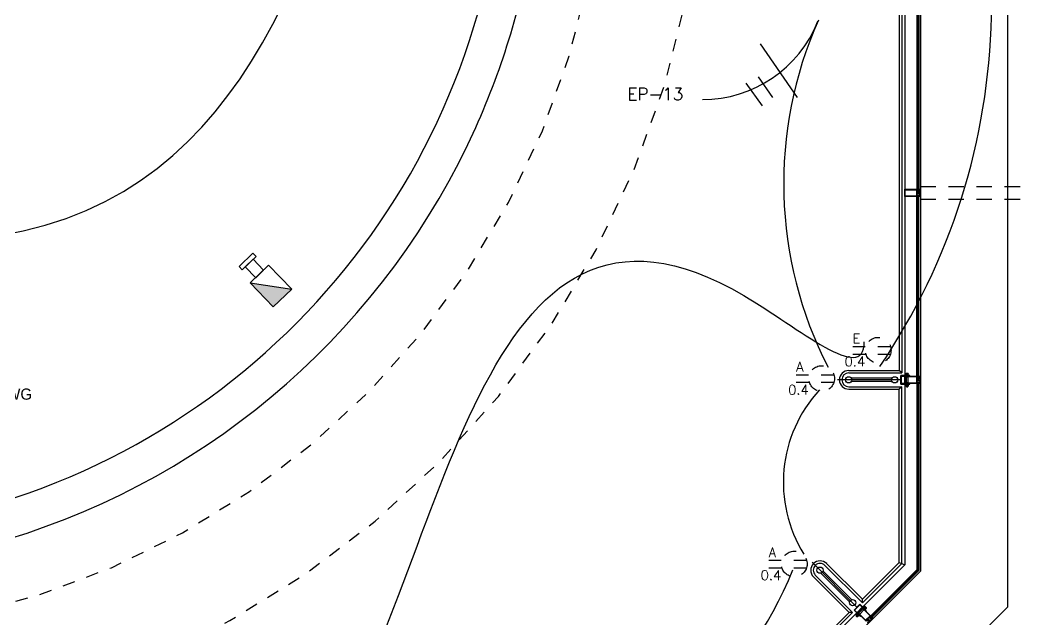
# Model space of a CAD drawing. Extents: x 622.2 to 679, y 643.6 to 685.6.
# Drawn here: x 641.46 to 649.55, y 657.49 to 662.3 of the extents above; entities that cross this region are included whole.
import ezdxf

# ---------------------------------------------------------------- set-up
doc = ezdxf.new("R2010")
doc.units = 0
doc.header["$LTSCALE"] = 0.5
doc.header["$MEASUREMENT"] = 0
doc.linetypes.add('HIDDEN', pattern=[0.375, 0.25, -0.125])
doc.linetypes.add('HIDDEN2', pattern=[0.1875, 0.125, -0.0625])
for name, color, linetype in [('ALUMBRADO', 6, 'CONTINUOUS'), ('paredes', 1, 'CONTINUOUS'), ('pisoplanta', 1, 'CONTINUOUS'), ('PROYECCIONES', 6, 'HIDDEN'), ('texturas', 6, 'CONTINUOUS'), ('TOMAS', 4, 'HIDDEN2'), ('UNIFILAR', 1, 'CONTINUOUS'), ('ventanas', 1, 'CONTINUOUS'), ('vidrio', 6, 'CONTINUOUS')]:
    doc.layers.add(name, color=color, linetype=linetype)
doc.styles.add('romans', font='romans.shx')

# ---------------------------------------------------------------- blocks, each defined once
blk = doc.blocks.new('apoymuro-cortina')
at = {"layer": 'vidrio', "color": 1, "linetype": 'Continuous'}
for p, q in [((0, 0), (-0.0989, 0)), ((0, -0.0574), (0, 0)), ((-0.125, -0.0006), (-0.125, -0.0568)), ((-0.1193, 0), (-0.1244, 0)), ((-0.1244, -0.0574), (-0.1193, -0.0574)), ((-0.122, -0.0096), (-0.122, -0.0032)), ((-0.122, -0.032), (-0.122, -0.0134)), ((-0.0962, -0.032), (-0.122, -0.032)), ((-0.122, -0.0348), (-0.0962, -0.0348)), ((-0.122, -0.044), (-0.122, -0.0348)), ((-0.122, -0.0542), (-0.122, -0.0478)), ((-0.1213, -0.0026), (-0.1199, -0.0026)), ((-0.1199, -0.0102), (-0.1213, -0.0102)), ((-0.1213, -0.0128), (-0.1193, -0.0128)), ((-0.1193, -0.0447), (-0.1213, -0.0447)), ((-0.1213, -0.0472), (-0.1199, -0.0472)), ((-0.1199, -0.0549), (-0.1213, -0.0549)), ((-0.1199, -0.0026), (-0.1199, -0.0038)), ((-0.1199, -0.0089), (-0.1199, -0.0102)), ((-0.1199, -0.0472), (-0.1199, -0.0485)), ((-0.1199, -0.0536), (-0.1199, -0.0549)), ((-0.1186, -0.0038), (-0.1186, -0.0006)), ((-0.1186, -0.0121), (-0.1186, -0.0089)), ((-0.1186, -0.0485), (-0.1186, -0.0453)), ((-0.1186, -0.0568), (-0.1186, -0.0536)), ((-0.0995, -0.0006), (-0.0995, -0.0038)), ((-0.0995, -0.0089), (-0.0995, -0.0121)), ((-0.0995, -0.0453), (-0.0995, -0.0485)), ((-0.0995, -0.0536), (-0.0995, -0.0568)), ((-0.0989, -0.0128), (-0.0968, -0.0128)), ((-0.0968, -0.0447), (-0.0989, -0.0447)), ((-0.0989, -0.0574), (-0.0938, -0.0574)), ((-0.0982, -0.0026), (-0.0968, -0.0026)), ((-0.0982, -0.0038), (-0.0982, -0.0026)), ((-0.0982, -0.0102), (-0.0982, -0.0089)), ((-0.0968, -0.0102), (-0.0982, -0.0102)), ((-0.0982, -0.0472), (-0.0968, -0.0472)), ((-0.0982, -0.0485), (-0.0982, -0.0472)), ((-0.0982, -0.0549), (-0.0982, -0.0536)), ((-0.0968, -0.0549), (-0.0982, -0.0549)), ((-0.0962, -0.0032), (-0.0962, -0.0096)), ((-0.0962, -0.0134), (-0.0962, -0.032)), ((-0.0962, -0.0348), (-0.0962, -0.044)), ((-0.0962, -0.0478), (-0.0962, -0.0542)), ((-0.0938, -0.0574), (0, -0.0574)), ((-0.0931, -0.0033), (-0.0931, -0.0541)), ((-0.0036, -0.0028), (-0.0926, -0.0028)), ((-0.0926, -0.0546), (-0.0036, -0.0546)), ((-0.0031, -0.0541), (-0.0031, -0.0033))]:
    blk.add_line(p, q, dxfattribs=at)
at = {"layer": 'vidrio', "linetype": 'Continuous'}
for p, q in [((-0.0397, 0.0015), (-0.0397, 0.0051)), ((-0.0397, 0.0051), (0.0307, 0.0051)), ((0.0272, 0.0015), (-0.0397, 0.0015)), ((-0.0318, 0.0056), (-0.0318, 0.0075)), ((-0.0318, 0.0075), (-0.0055, 0.0075)), ((-0.0055, 0.0056), (-0.0318, 0.0056)), ((-0.0087, 0.0103), (-0.0287, 0.0103)), ((-0.0287, 0.0103), (-0.0287, 0.0078)), ((-0.0287, 0.0078), (-0.0087, 0.0078)), ((-0.0283, 0.0111), (-0.0283, 0.0201)), ((-0.026, 0.0207), (-0.0113, 0.0207)), ((-0.0113, 0.0105), (-0.026, 0.0105)), ((-0.0237, 0.0201), (-0.0237, 0.0111)), ((-0.0145, 0.0208), (-0.0228, 0.0208)), ((-0.0137, 0.0111), (-0.0137, 0.0201)), ((-0.009, 0.0201), (-0.009, 0.0111)), ((-0.0087, 0.0078), (-0.0087, 0.0103)), ((-0.0055, 0.0075), (-0.0055, 0.0056)), ((0.0272, -0.0589), (0.0272, 0.0015)), ((0.0307, -0.0625), (0.0307, 0.0051)), ((-0.1052, -0.0438), (-0.1133, -0.0438)), ((-0.0397, -0.0589), (0.0272, -0.0589)), ((-0.0397, -0.0625), (-0.0397, -0.0589)), ((0.0307, -0.0625), (-0.0397, -0.0625)), ((-0.0318, -0.0631), (-0.0318, -0.065)), ((-0.0055, -0.0631), (-0.0318, -0.0631)), ((-0.0318, -0.065), (-0.0055, -0.065)), ((-0.0287, -0.0677), (-0.0287, -0.0652)), ((-0.0287, -0.0652), (-0.0087, -0.0652)), ((-0.0087, -0.0677), (-0.0287, -0.0677)), ((-0.0283, -0.0686), (-0.0283, -0.0775)), ((-0.0113, -0.068), (-0.026, -0.068)), ((-0.026, -0.0782), (-0.0113, -0.0782)), ((-0.0127, -0.0055), (-0.0248, -0.0055)), ((-0.0248, -0.0055), (-0.0248, -0.0516)), ((-0.0248, -0.0516), (-0.0127, -0.0516)), ((-0.0247, -0.083), (-0.0247, -0.0782)), ((-0.0127, -0.0792), (-0.0247, -0.0792)), ((-0.0237, -0.0775), (-0.0237, -0.0686)), ((-0.0145, -0.0783), (-0.0228, -0.0783)), ((-0.0145, -0.0802), (-0.0228, -0.0802)), ((-0.0137, -0.0686), (-0.0137, -0.0775)), ((-0.0127, -0.0516), (-0.0127, -0.0055)), ((-0.0127, -0.083), (-0.0127, -0.0782)), ((-0.009, -0.0775), (-0.009, -0.0686)), ((-0.0087, -0.0652), (-0.0087, -0.0677)), ((-0.0055, -0.065), (-0.0055, -0.0631)), ((-0.0127, -0.0811), (-0.0247, -0.0811)), ((-0.0247, -0.083), (-0.0237, -0.0839)), ((-0.0127, -0.083), (-0.0247, -0.083)), ((-0.0136, -0.0839), (-0.0237, -0.0839)), ((-0.0145, -0.0821), (-0.0228, -0.0821)), ((-0.0187, -0.0838), (-0.0187, -0.0839)), ((-0.0127, -0.083), (-0.0136, -0.0839))]:
    blk.add_line(p, q, dxfattribs=at)
at = {"layer": 'vidrio', "color": 1, "linetype": 'Continuous', "extrusion": (0, 0, -1)}
for centre, major_axis, start_param, end_param in [((-0.0989, -0.0006), (0.000451, -0.000451), 2.356194, 3.926991), ((-0.1244, -0.0006), (0.000451, -0.000451), 2.356194, 3.926991), ((-0.1244, -0.0568), (0.000451, 0.000451), 2.356194, 3.926991), ((-0.1213, -0.0032), (0.000451, -0.000451), 2.356194, 3.926991), ((-0.1213, -0.0096), (0.000451, 0.000451), 2.356194, 3.926991), ((-0.1213, -0.0134), (0.000451, -0.000451), 2.356194, 3.926991), ((-0.1213, -0.044), (0.000451, 0.000451), 2.356194, 3.926991), ((-0.1213, -0.0478), (0.000451, -0.000451), 2.356194, 3.926991), ((-0.1213, -0.0542), (0.000451, 0.000451), 2.356194, 3.926991), ((-0.1193, -0.0038), (0.000451, 0.000451), 2.356194, 3.926991), ((-0.1193, -0.0089), (0.000451, -0.000451), 2.356194, 3.926991), ((-0.1193, -0.0485), (0.000451, 0.000451), 2.356194, 3.926991), ((-0.1193, -0.0536), (0.000451, -0.000451), 2.356194, 3.926991), ((-0.1193, -0.0006), (0.000451, -0.000451), 3.926991, 5.497787), ((-0.1193, -0.0038), (0.000451, -0.000451), -0.785398, 0.785398), ((-0.1193, -0.0089), (0.000451, -0.000451), 3.926991, 5.497787), ((-0.1193, -0.0121), (0.000451, -0.000451), -0.785398, 0.785398), ((-0.1193, -0.0453), (0.000451, -0.000451), 3.926991, 5.497787), ((-0.1193, -0.0485), (0.000451, -0.000451), -0.785398, 0.785398), ((-0.1193, -0.0536), (0.000451, -0.000451), 3.926991, 5.497787), ((-0.1193, -0.0568), (0.000451, -0.000451), -0.785398, 0.785398), ((-0.0989, -0.0038), (0.000451, 0.000451), 2.356194, 3.926991), ((-0.0989, -0.0089), (0.000451, -0.000451), 2.356194, 3.926991), ((-0.0989, -0.0121), (0.000451, 0.000451), 2.356194, 3.926991), ((-0.0989, -0.0453), (0.000451, -0.000451), 2.356194, 3.926991), ((-0.0989, -0.0485), (0.000451, 0.000451), 2.356194, 3.926991), ((-0.0989, -0.0536), (0.000451, -0.000451), 2.356194, 3.926991), ((-0.0989, -0.0568), (0.000451, 0.000451), 2.356194, 3.926991), ((-0.0989, -0.0038), (0.000451, -0.000451), -0.785398, 0.785398), ((-0.0989, -0.0089), (0.000451, -0.000451), 3.926991, 5.497787), ((-0.0989, -0.0485), (0.000451, -0.000451), -0.785398, 0.785398), ((-0.0989, -0.0536), (0.000451, -0.000451), 3.926991, 5.497787), ((-0.0968, -0.0032), (0.000451, 0.000451), 5.497787, 7.068583), ((-0.0968, -0.0096), (0.000451, -0.000451), -0.785398, 0.785398), ((-0.0968, -0.0134), (0.000451, -0.000451), 3.926991, 5.497787), ((-0.0968, -0.044), (0.000451, -0.000451), -0.785398, 0.785398), ((-0.0968, -0.0478), (0.000451, 0.000451), 5.497787, 7.068583), ((-0.0926, -0.0033), (0.000361, 0.000361), 3.926991, 5.497787), ((-0.0926, -0.0541), (0.000361, 0.000361), 2.356194, 3.926991)]:
    blk.add_ellipse(centre, major_axis=major_axis, ratio=1, start_param=start_param, end_param=end_param, dxfattribs=at)
at = {"layer": 'vidrio', "linetype": 'Continuous', "extrusion": (0, 0, -1)}
for centre, major_axis, start_param, end_param in [((-0.026, 0.0161), (0.00325, -0.00325), 3.399063, 4.454918), ((-0.026, 0.0151), (0.00325, -0.00325), 0.257471, 1.313326), ((-0.0187, 0.0004), (0.0144, -0.0144), 3.678281, 4.175701), ((-0.0187, 0.0309), (0.0144, 0.0144), 2.107484, 2.604904), ((-0.0113, 0.0161), (0.00325, -0.00325), 3.399063, 4.454918), ((-0.0113, 0.0151), (0.00325, -0.00325), 0.257471, 1.313326), ((-0.026, -0.0726), (0.00325, 0.00325), 4.96986, 6.025715), ((-0.026, -0.0736), (0.00325, 0.00325), 1.828267, 2.884122), ((-0.0187, -0.0883), (0.0144, 0.0144), 5.249077, 5.746497), ((-0.0187, -0.0578), (0.0144, -0.0144), 0.536688, 1.034108), ((-0.0113, -0.0726), (0.00325, 0.00325), 4.96986, 6.025715), ((-0.0113, -0.0736), (0.00325, 0.00325), 1.828267, 2.884122)]:
    blk.add_ellipse(centre, major_axis=major_axis, ratio=1, start_param=start_param, end_param=end_param, dxfattribs=at)
at = {"layer": 'vidrio', "color": 5, "linetype": 'Continuous', "extrusion": (0, 0, -1)}
for centre, major_axis, start_param, end_param in [((-0.0036, -0.0033), (0.000361, -0.000361), 3.926991, 5.497787), ((-0.0036, -0.0541), (0.000361, 0.000361), 0.785398, 2.356194)]:
    blk.add_ellipse(centre, major_axis=major_axis, ratio=1, start_param=start_param, end_param=end_param, dxfattribs=at)

msp = doc.modelspace()

# ---------------------------------------------------------------- linework, layer by layer
at = {"layer": 'paredes', "color": 6}
msp.add_line((648.6911, 666.7365), (648.6911, 657.8803), dxfattribs=at)
at = {"layer": 'paredes', "ltscale": 0.75}
for radius, start, end in [(5.75, 280.01541, 355.01146), (6.05, 334.30389, 349.52432), (6.05, 285.33504, 334.30389)]:
    msp.add_arc((639.6056, 663.9261), radius, start, end, dxfattribs=at)
at = {"layer": 'pisoplanta', "color": 6}
for p, q in [((648.5211, 662.3406), (648.5211, 659.4906)), ((648.5411, 662.3606), (648.5411, 659.4706)), ((648.1161, 659.4906), (648.5211, 659.4906)), ((648.5411, 659.4706), (648.5211, 659.4906)), ((648.1161, 659.4706), (648.5411, 659.4706)), ((648.1161, 659.3606), (648.5411, 659.3606)), ((648.1161, 659.3406), (648.5211, 659.3406)), ((648.5411, 659.3606), (648.5211, 659.3406)), ((648.5211, 657.9507), (648.5211, 659.3406)), ((648.5411, 657.9424), (648.5411, 659.3606)), ((648.2251, 657.6547), (648.5211, 657.9507)), ((648.5211, 657.9507), (648.5661, 657.9321)), ((647.9246, 657.927), (648.2251, 657.6264)), ((647.9387, 657.9411), (648.2251, 657.6547)), ((648.5411, 657.9424), (648.2251, 657.6264)), ((647.8326, 657.835), (648.119, 657.5487)), ((647.8468, 657.8492), (648.1473, 657.5487)), ((648.2251, 657.6264), (648.2251, 657.6547)), ((646.1038, 655.5334), (648.119, 657.5487)), ((646.1038, 655.5051), (648.1473, 657.5487)), ((648.1473, 657.5487), (648.119, 657.5487))]:
    msp.add_line(p, q, dxfattribs=at)
for centre, radius, start, end in [((648.1161, 659.4156), 0.075, 90, 270), ((648.1161, 659.4156), 0.055, 90, 270), ((647.8857, 657.8881), 0.075, 45, 225), ((647.8857, 657.8881), 0.055, 45, 225)]:
    msp.add_arc(centre, radius, start, end, dxfattribs=at)
at = {"layer": 'PROYECCIONES'}
for p, q in [((648.6911, 660.9656), (652.7661, 660.9656)), ((648.6911, 660.8656), (652.7661, 660.8656))]:
    msp.add_line(p, q, dxfattribs=at)
at = {"layer": 'PROYECCIONES', "color": 6}
for p, q in [((648.6623, 660.8901), (648.6623, 660.8895)), ((648.6794, 660.9216), (648.6713, 660.9216))]:
    msp.add_line(p, q, dxfattribs=at)
at = {"layer": 'PROYECCIONES', "ltscale": 0.8}
for radius, start in [(7.35, 270.37175), (6.55, 270.41716)]:
    msp.add_arc((639.6056, 663.9261), radius, start, 270, dxfattribs=at)
at = {"layer": 'texturas', "color": 1}
for p, q in [((649.3911, 669.7776), (649.3911, 657.5903)), ((649.3911, 657.5903), (646.4411, 654.6403))]:
    msp.add_line(p, q, dxfattribs=at)
at = {"layer": 'TOMAS', "linetype": 'Continuous'}
for p, q in [((647.405, 662.1117), (647.703, 661.6813)), ((647.3884, 661.8468), (647.5043, 661.6813)), ((647.2891, 661.7972), (647.4215, 661.6151))]:
    msp.add_line(p, q, dxfattribs=at)
at = {"layer": 'TOMAS', "color": 5}
for p, q in [((648.4482, 659.6809), (648.1296, 659.6809)), ((648.4482, 659.6201), (648.1296, 659.6201))]:
    msp.add_line(p, q, dxfattribs=at)
at = {"layer": 'TOMAS', "color": 4}
for p, q in [((647.9941, 659.454), (647.6755, 659.454)), ((647.9941, 659.3932), (647.6755, 659.3932)), ((647.7739, 657.9656), (647.4553, 657.9656)), ((647.7739, 657.9048), (647.4553, 657.9048))]:
    msp.add_line(p, q, dxfattribs=at)
at = {"layer": 'TOMAS', "color": 5}
msp.add_circle((648.3526, 659.653), 0.1031, dxfattribs=at)
at = {"layer": 'TOMAS', "color": 4}
for centre in [(647.8986, 659.4261), (647.6783, 657.9376)]:
    msp.add_circle(centre, 0.1031, dxfattribs=at)
at = {"layer": 'TOMAS', "color": 5, "linetype": 'Continuous'}
msp.add_arc((644.0663, 662.4422), 5.1967, 325.8047, 31.68168, dxfattribs=at)
at = {"layer": 'TOMAS', "linetype": 'Continuous'}
for centre, radius, start, end in [((646.9427, 662.6609), 0.9961, 269.92468, 338.37174), ((650.8216, 660.9905), 3.2278, 156.0427, 207.15204), ((648.6853, 658.5928), 1.0942, 137.26996, 211.80514), ((644.487, 659.2139), 3.4455, 288.697, 337.40472)]:
    msp.add_arc(centre, radius, start, end, dxfattribs=at)
msp.add_spline([(639.7214, 659.0341), (639.8956, 659.6099), (639.9894, 660.1457), (641.3028, 660.5742), (644.4122, 664.9135)], degree=3, dxfattribs=at)
at = {"layer": 'TOMAS', "color": 5, "linetype": 'Continuous', "start_tangent": (-0.999999, 0.001432), "end_tangent": (0, 1)}
msp.add_spline([(630.9365, 659.7694), (632.2008, 659.9676), (633.6883, 658.1091), (637.4317, 655.9532), (643.8774, 656.3497), (647.2738, 660.0915), (648.2407, 659.7198)], degree=3, dxfattribs=at)
at = {"layer": 'UNIFILAR', "color": 3}
msp.add_line((643.3107, 660.1932), (643.6437, 660.1419), dxfattribs=at)
for points in [[(643.2218, 660.3248), (643.3322, 660.4307), (643.3571, 660.4047), (643.2468, 660.2988)], [(643.2711, 660.3222), (643.3344, 660.3829), (643.4178, 660.296), (643.3545, 660.2353)], [(643.3107, 660.1932), (643.4584, 660.3349), (643.6437, 660.1419), (643.496, 660.0001)]]:
    msp.add_lwpolyline(points, close=True, dxfattribs=at)
msp.add_solid([(643.3107, 660.1932), (643.6437, 660.1419), (643.496, 660.0001)], dxfattribs=at)
at = {"layer": 'ventanas'}
for p in [(648.5661, 666.7365), (645.6703, 655.0364)]:
    msp.add_line(p, (648.5661, 657.9321), dxfattribs=at)
at = {"layer": 'vidrio', "linetype": 'Continuous'}
for p, q in [((648.6713, 662.4006), (648.6713, 660.9216)), ((648.6754, 662.4006), (648.6754, 660.9216)), ((648.6794, 662.4006), (648.6794, 660.9216)), ((648.662, 662.3869), (648.662, 660.9444)), ((648.662, 659.4444), (648.662, 660.8869)), ((648.6713, 659.4218), (648.6713, 660.9007)), ((648.6713, 660.9006), (648.6794, 660.9006)), ((648.6754, 659.4218), (648.6754, 660.9007)), ((648.6794, 659.4218), (648.6794, 660.9007)), ((648.6713, 659.4009), (648.6713, 657.8885)), ((648.6754, 659.4009), (648.6754, 657.8868)), ((648.6794, 659.4009), (648.6794, 657.8851)), ((648.662, 659.3873), (648.662, 657.8923)), ((648.6713, 657.8885), (648.2828, 657.5)), ((648.6754, 657.8868), (648.2856, 657.4971)), ((648.6794, 657.8851), (648.2885, 657.4942)), ((648.662, 657.8923), (648.2922, 657.5226))]:
    msp.add_line(p, q, dxfattribs=at)
at = {"layer": 'vidrio', "color": 1, "linetype": 'Continuous'}
for p, q in [((648.5661, 660.9444), (648.6649, 660.9444)), ((648.5661, 660.8869), (648.5661, 660.9444)), ((648.5691, 660.8903), (648.5691, 660.941)), ((648.5696, 660.9415), (648.6587, 660.9415)), ((648.6592, 660.941), (648.6592, 660.8903)), ((648.6623, 660.9412), (648.6623, 660.9348)), ((648.6643, 660.9418), (648.6629, 660.9418)), ((648.6643, 660.9405), (648.6643, 660.9418)), ((648.6656, 660.9437), (648.6656, 660.9405)), ((648.6847, 660.9405), (648.6847, 660.9437)), ((648.6853, 660.9444), (648.6904, 660.9444)), ((648.686, 660.9418), (648.686, 660.9405)), ((648.6874, 660.9418), (648.686, 660.9418)), ((648.688, 660.9348), (648.688, 660.9412)), ((648.6911, 660.9437), (648.6911, 660.8876)), ((648.6598, 660.8869), (648.5661, 660.8869)), ((648.6587, 660.8897), (648.5696, 660.8897)), ((648.6649, 660.8869), (648.6598, 660.8869)), ((648.6623, 660.931), (648.6623, 660.9123)), ((648.6623, 660.9123), (648.688, 660.9123)), ((648.6623, 660.9095), (648.6623, 660.9003)), ((648.688, 660.9095), (648.6623, 660.9095)), ((648.6623, 660.8965), (648.6623, 660.8901)), ((648.6629, 660.9341), (648.6643, 660.9341)), ((648.6649, 660.9316), (648.6629, 660.9316)), ((648.6629, 660.8997), (648.6649, 660.8997)), ((648.6643, 660.8971), (648.6629, 660.8971)), ((648.6629, 660.8895), (648.6643, 660.8895)), ((648.6643, 660.9341), (648.6643, 660.9354)), ((648.6643, 660.8959), (648.6643, 660.8971)), ((648.6643, 660.8895), (648.6643, 660.8908)), ((648.6656, 660.9354), (648.6656, 660.9322)), ((648.6656, 660.8991), (648.6656, 660.8959)), ((648.6656, 660.8908), (648.6656, 660.8876)), ((648.6847, 660.9322), (648.6847, 660.9354)), ((648.6847, 660.8959), (648.6847, 660.8991)), ((648.6847, 660.8876), (648.6847, 660.8908)), ((648.6874, 660.9316), (648.6853, 660.9316)), ((648.6853, 660.8997), (648.6874, 660.8997)), ((648.6904, 660.8869), (648.6853, 660.8869)), ((648.686, 660.9354), (648.686, 660.9341)), ((648.686, 660.9341), (648.6874, 660.9341)), ((648.686, 660.8971), (648.686, 660.8959)), ((648.6874, 660.8971), (648.686, 660.8971)), ((648.686, 660.8908), (648.686, 660.8895)), ((648.686, 660.8895), (648.6874, 660.8895)), ((648.688, 660.9123), (648.688, 660.931)), ((648.688, 660.9003), (648.688, 660.9095)), ((648.688, 660.8901), (648.688, 660.8965))]:
    msp.add_line(p, q, dxfattribs=at)
at = {"layer": 'vidrio', "color": 6}
for p, q in [((648.5353, 659.4156), (648.0248, 659.4156)), ((648.1821, 657.5916), (647.8211, 657.9526)), ((648.6911, 657.8803), (645.7411, 654.9303))]:
    msp.add_line(p, q, dxfattribs=at)
at = {"layer": 'vidrio', "color": 1}
for p, q in [((648.4637, 659.4281), (648.1377, 659.4281)), ((648.4637, 659.4031), (648.1377, 659.4031)), ((648.1403, 657.6511), (647.9098, 657.8816)), ((648.1226, 657.6334), (647.8921, 657.8639))]:
    msp.add_line(p, q, dxfattribs=at)
at = {"layer": 'vidrio'}
msp.add_line((648.6794, 659.4218), (648.6713, 659.4218), dxfattribs=at)
at = {"layer": 'vidrio', "color": 1}
for centre in [(648.1161, 659.4156), (648.4853, 659.4156)]:
    msp.add_circle(centre, 0.025, dxfattribs=at)
at = {"layer": 'vidrio', "color": 5}
for centre in [(647.8857, 657.8881), (648.1468, 657.627)]:
    msp.add_circle(centre, 0.025, dxfattribs=at)
at = {"layer": 'vidrio', "color": 1, "linetype": 'Continuous'}
for centre, major_axis, start_param, end_param in [((648.6587, 660.941), (-0.000361, 0.000361), 3.926991, 5.497787), ((648.6629, 660.9412), (-0.000451, 0.000451), 5.497787, 7.068583), ((648.6649, 660.9405), (-0.000451, -0.000451), -0.785398, 0.785398), ((648.6649, 660.9354), (-0.000451, -0.000451), 3.926991, 5.497787), ((648.6649, 660.9437), (-0.000451, -0.000451), 2.356194, 3.926991), ((648.6649, 660.9405), (-0.000451, 0.000451), 2.356194, 3.926991), ((648.6649, 660.9354), (-0.000451, -0.000451), 2.356194, 3.926991), ((648.6853, 660.9437), (-0.000451, -0.000451), 3.926991, 5.497787), ((648.6853, 660.9405), (-0.000451, -0.000451), -0.785398, 0.785398), ((648.6853, 660.9354), (-0.000451, -0.000451), 3.926991, 5.497787), ((648.6853, 660.9405), (-0.000451, 0.000451), 2.356194, 3.926991), ((648.6853, 660.9354), (-0.000451, -0.000451), 2.356194, 3.926991), ((648.6874, 660.9412), (-0.000451, -0.000451), 2.356194, 3.926991), ((648.6904, 660.9437), (-0.000451, -0.000451), 2.356194, 3.926991), ((648.6587, 660.8903), (-0.000361, 0.000361), 2.356194, 3.926991), ((648.6629, 660.9348), (-0.000451, -0.000451), -0.785398, 0.785398), ((648.6629, 660.931), (-0.000451, -0.000451), 3.926991, 5.497787), ((648.6629, 660.9003), (-0.000451, -0.000451), -0.785398, 0.785398), ((648.6629, 660.8965), (-0.000451, 0.000451), 5.497787, 7.068583), ((648.6649, 660.8959), (-0.000451, -0.000451), -0.785398, 0.785398), ((648.6649, 660.8908), (-0.000451, -0.000451), 3.926991, 5.497787), ((648.6649, 660.9322), (-0.000451, 0.000451), 2.356194, 3.926991), ((648.6649, 660.8991), (-0.000451, -0.000451), 2.356194, 3.926991), ((648.6649, 660.8959), (-0.000451, 0.000451), 2.356194, 3.926991), ((648.6649, 660.8908), (-0.000451, -0.000451), 2.356194, 3.926991), ((648.6649, 660.8876), (-0.000451, 0.000451), 2.356194, 3.926991), ((648.6853, 660.9322), (-0.000451, -0.000451), -0.785398, 0.785398), ((648.6853, 660.8991), (-0.000451, -0.000451), 3.926991, 5.497787), ((648.6853, 660.8959), (-0.000451, -0.000451), -0.785398, 0.785398), ((648.6853, 660.8908), (-0.000451, -0.000451), 3.926991, 5.497787), ((648.6853, 660.8876), (-0.000451, -0.000451), -0.785398, 0.785398), ((648.6853, 660.8959), (-0.000451, 0.000451), 2.356194, 3.926991), ((648.6853, 660.8908), (-0.000451, -0.000451), 2.356194, 3.926991), ((648.6874, 660.9348), (-0.000451, 0.000451), 2.356194, 3.926991), ((648.6874, 660.931), (-0.000451, -0.000451), 2.356194, 3.926991), ((648.6874, 660.9003), (-0.000451, 0.000451), 2.356194, 3.926991), ((648.6874, 660.8965), (-0.000451, -0.000451), 2.356194, 3.926991), ((648.6874, 660.8901), (-0.000451, 0.000451), 2.356194, 3.926991), ((648.6904, 660.8876), (-0.000451, 0.000451), 2.356194, 3.926991)]:
    msp.add_ellipse(centre, major_axis=major_axis, ratio=1, start_param=start_param, end_param=end_param, dxfattribs=at)

# ---------------------------------------------------------------- block references
at = {"layer": 'paredes', "color": 6, "xscale": -1}
msp.add_blockref('apoymuro-cortina', (648.5661, 659.4444), dxfattribs=at)
at = {"layer": 'paredes', "color": 6, "xscale": -1, "rotation": 314.9999999999954}
msp.add_blockref('apoymuro-cortina', (648.2242, 657.5902), dxfattribs=at)

# ---------------------------------------------------------------- texts
at = {"layer": 'ALUMBRADO', "color": 3, "style": 'romans'}
msp.add_text('EP-13', height=0.09865, dxfattribs=at).set_placement((646.3395, 661.6592))
at = {"layer": 'TOMAS', "color": 3, "style": 'romans'}
for s, height, p in [('E', 0.077, (648.1473, 659.7086)), ('0.4', 0.07702, (648.0833, 659.5245)), ('A', 0.077, (647.6932, 659.4817)), ('0.4', 0.07702, (647.6292, 659.2975)), ('A', 0.077, (647.473, 657.9932)), ('0.4', 0.07702, (647.409, 657.8091))]:
    msp.add_text(s, height=height, dxfattribs=at).set_placement(p)
at = {"layer": 'UNIFILAR', "color": 3}
msp.add_text('THHN 2x16AWG', height=0.089669, dxfattribs=at).set_placement((640.6458, 659.2562))

doc.saveas('drawing.dxf')
